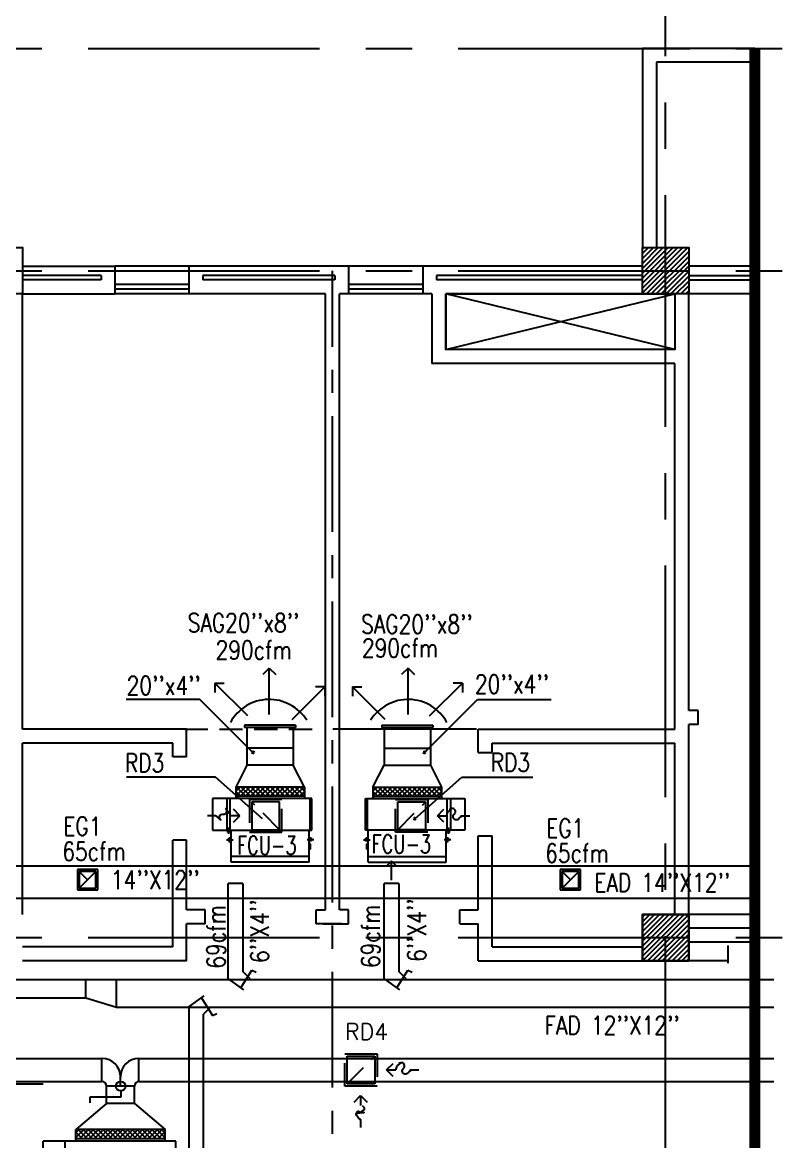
# Model space of a CAD drawing. Extents: x 417866200 to 417866302, y 43498034 to 43498122.
# Drawn here: x 417866259.87 to 417866268.02, y 43498089.85 to 43498101.94 of the extents above; entities that cross this region are included whole.
import ezdxf

# ---------------------------------------------------------------- set-up
doc = ezdxf.new("R2010")
doc.units = 0
doc.header["$MEASUREMENT"] = 0
for name, pattern in [('CENTER', [2, 1.25, -0.25, 0.25, -0.25]), ('CENTER2', [1.125, 0.75, -0.125, 0.125, -0.125]), ('CENTERX2', [4, 2.5, -0.5, 0.5, -0.5]), ('HIDDEN', [0.375, 0.25, -0.125])]:
    doc.linetypes.add(name, pattern=pattern)
doc.layers.get('0').update_dxf_attribs({"linetype": 'CONTINUOUS'})
for name, color, linetype in [('AXES', 11, 'CENTERX2'), ('AXES1', 11, 'CENTER'), ('COL', 7, 'CONTINUOUS'), ('DUCT', 6, 'CONTINUOUS'), ('ELEV', 2, 'CONTINUOUS'), ('EXDUCT', 10, 'CONTINUOUS'), ('FCU', 6, 'CONTINUOUS'), ('FHC', 9, 'CONTINUOUS'), ('HAT', 11, 'CONTINUOUS'), ('INSUL', 9, 'CONTINUOUS'), ('M-EGU.', 2, 'CONTINUOUS'), ('M-TEXT', 2, 'CONTINUOUS'), ('PROJ-L', 9, 'CONTINUOUS'), ('PSUPPLY', 3, 'HIDDEN'), ('SCD', 2, 'CONTINUOUS'), ('SHAFT', 9, 'CONTINUOUS'), ('WALL', 9, 'CONTINUOUS'), ('WIN', 9, 'CONTINUOUS')]:
    doc.layers.add(name, color=color, linetype=linetype)
doc.styles.add('ROMANS', font='ROMANS.shx', dxfattribs={"width": 0.6})
pattern_1 = [(45, (0, 0), (-26.51650429449553, 26.51650429449553), [])]

# ---------------------------------------------------------------- blocks, each defined once
blk = doc.blocks.new('COL50')
at = {"layer": 'COL'}
blk.add_lwpolyline([(-249.9999999999709, 250), (-249.9999999999418, -250), (250, -250), (249.9999999999709, 250)], close=True, dxfattribs=at)
blk = doc.blocks.new('*X29')
at = {"color": 0}
for p, q in [((80579.22208648533, 169939.8415589353), (81029.11450136175, 170389.7339738117)), ((80579.22208648533, 169992.8745675243), (80976.08149277275, 170389.7339738117)), ((80579.22208648533, 170045.9075761132), (80923.04848418376, 170389.7339738117)), ((80579.22208648533, 170098.9405847022), (80870.01547559477, 170389.7339738117)), ((80579.22208648532, 170151.9735932912), (80816.98246700579, 170389.7339738117)), ((80579.22208648532, 170205.0066018802), (80763.94945841678, 170389.7339738117)), ((80579.22208648532, 170258.0396104692), (80710.9164498278, 170389.7339738117)), ((80579.22208648532, 170311.0726190582), (80657.88344123881, 170389.7339738117)), ((80579.2220864853, 170364.1056276472), (80604.85043264982, 170389.7339738117)), ((80582.14750995074, 169889.7339738117), (81079.22208648524, 170386.8085503462)), ((80635.18051853972, 169889.7339738117), (81079.22208648524, 170333.7755417572)), ((80688.21352712873, 169889.7339738117), (81079.22208648526, 170280.7425331682)), ((80741.24653571771, 169889.7339738117), (81079.22208648526, 170227.7095245792)), ((80794.2795443067, 169889.7339738117), (81079.22208648526, 170174.6765159902)), ((80847.31255289569, 169889.7339738117), (81079.22208648526, 170121.6435074013)), ((80900.34556148469, 169889.7339738117), (81079.22208648527, 170068.6104988123)), ((80953.37857007368, 169889.7339738117), (81079.22208648527, 170015.5774902233)), ((81006.41157866266, 169889.7339738117), (81079.22208648527, 169962.5444816343)), ((81059.44458725165, 169889.7339738117), (81079.22208648527, 169909.5114730453))]:
    blk.add_line(p, q, dxfattribs=at)
blk = doc.blocks.new('*X28')
at = {"color": 0}
for p, q in [((80579.22208648533, 177099.2977184491), (81069.65834184796, 177589.7339738117)), ((80579.22208648533, 177152.3307270381), (81016.62533325897, 177589.7339738117)), ((80579.22208648533, 177205.363735627), (80963.59232466998, 177589.7339738117)), ((80579.22208648533, 177258.396744216), (80910.559316081, 177589.7339738117)), ((80579.22208648533, 177311.429752805), (80857.526307492, 177589.7339738117)), ((80579.22208648533, 177364.462761394), (80804.493298903, 177589.7339738117)), ((80579.22208648533, 177417.495769983), (80751.46029031402, 177589.7339738117)), ((80579.22208648533, 177470.528778572), (80698.42728172503, 177589.7339738117)), ((80579.22208648533, 177523.561787161), (80645.39427313603, 177589.7339738117)), ((80579.22208648533, 177576.59479575), (80592.36126454704, 177589.7339738117)), ((80622.69135043694, 177089.7339738117), (81079.22208648533, 177546.2647098601)), ((80675.72435902593, 177089.7339738117), (81079.22208648533, 177493.2317012711)), ((80728.75736761493, 177089.7339738117), (81079.22208648532, 177440.1986926821)), ((80781.79037620392, 177089.7339738117), (81079.22208648532, 177387.1656840931)), ((80834.82338479291, 177089.7339738117), (81079.2220864853, 177334.1326755041)), ((80887.8563933819, 177089.7339738117), (81079.2220864853, 177281.0996669151)), ((80940.8894019709, 177089.7339738117), (81079.22208648529, 177228.0666583261)), ((80993.92241055988, 177089.7339738117), (81079.22208648529, 177175.0336497371)), ((81046.95541914887, 177089.7339738117), (81079.22208648529, 177122.0006411481))]:
    blk.add_line(p, q, dxfattribs=at)
blk = doc.blocks.new('*X25')
at = {"color": 0}
for p, q in [((-750.2433014437457, 2537.8032310737), (-672.2561432365363, 2615.790389280909)), ((-750.243301443746, 2590.836239662691), (-725.2891518255274, 2615.790389280909)), ((-659.6350886662223, 2515.790389280909), (-750.2433014437461, 2606.398602058433)), ((-712.6680972552134, 2515.790389280909), (-750.2433014437458, 2553.365593469442)), ((-719.2231346475452, 2515.790389280909), (-619.2231346475452, 2615.790389280909)), ((-606.6020800772312, 2515.790389280909), (-706.6020800772312, 2615.790389280909)), ((-666.190126058554, 2515.790389280909), (-566.1901260585541, 2615.790389280909)), ((-553.5690714882402, 2515.790389280909), (-653.5690714882402, 2615.790389280909)), ((-613.157117469563, 2515.790389280909), (-513.1571174695631, 2615.790389280909)), ((-500.5360628992491, 2515.790389280909), (-600.5360628992491, 2615.790389280909)), ((-560.124108880572, 2515.790389280909), (-460.124108880572, 2615.790389280909)), ((-447.5030543102581, 2515.790389280909), (-547.503054310258, 2615.790389280909)), ((-507.0911002915809, 2515.790389280909), (-407.0911002915809, 2615.790389280909)), ((-394.470045721267, 2515.790389280909), (-494.470045721267, 2615.790389280909)), ((-454.0580917025898, 2515.790389280909), (-354.0580917025898, 2615.790389280909)), ((-341.4370371322759, 2515.790389280909), (-441.4370371322759, 2615.790389280909)), ((-401.0250831135987, 2515.790389280909), (-301.0250831135988, 2615.790389280909)), ((-288.4040285432848, 2515.790389280909), (-388.4040285432848, 2615.790389280909)), ((-347.9920745246076, 2515.790389280909), (-247.9920745246077, 2615.790389280909)), ((-235.3710199542938, 2515.790389280909), (-335.3710199542938, 2615.790389280909)), ((-294.9590659356166, 2515.790389280909), (-194.9590659356166, 2615.790389280909)), ((-182.3380113653027, 2515.790389280909), (-282.3380113653027, 2615.790389280909)), ((-241.9260573466255, 2515.790389280909), (-141.9260573466256, 2615.790389280909)), ((-129.3050027763116, 2515.790389280909), (-229.3050027763116, 2615.790389280909)), ((-188.8930487576345, 2515.790389280909), (-88.89304875763449, 2615.790389280909)), ((-76.27199418732056, 2515.790389280909), (-176.2719941873206, 2615.790389280909)), ((-135.8600401686434, 2515.790389280909), (-35.86004016864342, 2615.790389280909)), ((-23.23898559832949, 2515.790389280909), (-123.2389855983295, 2615.790389280909)), ((-82.82703157965233, 2515.790389280909), (17.17296842034765, 2615.790389280909)), ((29.79402299066158, 2515.790389280909), (-70.2059770093384, 2615.790389280909)), ((-29.79402299066158, 2515.790389280909), (70.2059770093384, 2615.790389280909)), ((82.82703157965233, 2515.790389280909), (-17.17296842034765, 2615.790389280909)), ((23.23898559832949, 2515.790389280909), (123.2389855983295, 2615.790389280909)), ((135.8600401686434, 2515.790389280909), (35.86004016864342, 2615.790389280909)), ((76.27199418732056, 2515.790389280909), (176.2719941873206, 2615.790389280909)), ((188.8930487576345, 2515.790389280909), (88.89304875763449, 2615.790389280909)), ((129.3050027763116, 2515.790389280909), (214.7566985562537, 2601.242085060851)), ((214.7566985562536, 2542.959748071281), (141.9260573466256, 2615.790389280909)), ((182.3380113653027, 2515.790389280909), (214.7566985562536, 2548.20907647186)), ((214.7566985562537, 2595.992756660272), (194.9590659356166, 2615.790389280909))]:
    blk.add_line(p, q, dxfattribs=at)
blk = doc.blocks.new('WAP16')
at = {"color": 6}
for p, q in [((-597, 0), (-597, -737)), ((-597, 0), (597, 0)), ((597, 0), (597, -737)), ((-597, -437), (597, -437)), ((-597, -737), (597, -737))]:
    blk.add_line(p, q, dxfattribs=at)
at = {"color": 3}
for p, q in [((-597, -32), (597, -32)), ((597, -437), (835, -437)), ((835, -437), (835, -737)), ((597, -562.0173622146249), (670.3489288687706, -562.0173622146249)), ((-482.5, -737), (-482.5, -862)), ((-482.5, -762), (482.5, -762)), ((482.5, -737), (482.5, -862)), ((597, -737), (835, -737)), ((-482.5, -862), (482.5, -862))]:
    blk.add_line(p, q, dxfattribs=at)
at = {"color": 11}
blk.add_blockref('*X25', (267.7433014512062, -3377.790389284492), dxfattribs=at)
blk = doc.blocks.new('*X58')
at = {"color": 0}
for p, q in [((16890.47746209932, -2466.570672882412), (16943.4517006644, -2413.596434317336)), ((16990.47746209933, -2512.466117304769), (16891.6077791119, -2413.596434317336)), ((16990.47746209933, -2459.433108715778), (16944.64078770089, -2413.596434317336)), ((16890.47746209932, -2519.603681471403), (16990.47746209933, -2419.603681471401)), ((16990.47746209933, -2565.49912589376), (16890.47746209932, -2465.499125893757)), ((16890.47746209932, -2572.636690060394), (16990.47746209933, -2472.636690060392)), ((16990.47746209933, -2618.532134482751), (16890.47746209932, -2518.532134482748)), ((16890.47746209932, -2625.669698649385), (16990.47746209933, -2525.669698649383)), ((16990.47746209933, -2671.565143071742), (16890.47746209932, -2571.565143071739)), ((16890.47746209932, -2678.702707238376), (16990.47746209933, -2578.702707238374)), ((16990.47746209933, -2724.598151660733), (16890.47746209932, -2624.59815166073)), ((16890.47746209932, -2731.735715827367), (16990.47746209933, -2631.735715827365)), ((16990.47746209933, -2777.631160249724), (16890.47746209932, -2677.631160249721)), ((16890.47746209932, -2784.768724416358), (16990.47746209933, -2684.768724416357)), ((16990.47746209933, -2830.664168838715), (16890.47746209932, -2730.664168838713)), ((16890.47746209932, -2837.801733005349), (16990.47746209933, -2737.801733005348)), ((16990.47746209933, -2883.697177427706), (16890.47746209932, -2783.697177427704)), ((16890.47746209932, -2890.83474159434), (16990.47746209933, -2790.834741594339)), ((16990.47746209933, -2936.730186016697), (16890.47746209932, -2836.730186016694)), ((16890.47746209932, -2943.867750183331), (16990.47746209933, -2843.86775018333)), ((16990.47746209933, -2989.763194605689), (16890.47746209932, -2889.763194605686)), ((16890.47746209932, -2996.900758772323), (16990.47746209933, -2896.900758772321)), ((16990.47746209933, -3042.796203194679), (16890.47746209932, -2942.796203194677)), ((16890.47746209932, -3049.933767361314), (16990.47746209933, -2949.933767361312)), ((16990.47746209933, -3095.82921178367), (16890.47746209932, -2995.829211783668)), ((16890.47746209932, -3102.966775950305), (16990.47746209933, -3002.966775950303)), ((16990.47746209933, -3148.862220372662), (16890.47746209932, -3048.862220372659)), ((16943.52866745501, -3154.946434317336), (16890.47746209932, -3101.89522896165)), ((16891.53081232129, -3154.946434317336), (16990.47746209933, -3055.999784539294)), ((16944.56382091028, -3154.946434317336), (16990.47746209933, -3109.032793128285))]:
    blk.add_line(p, q, dxfattribs=at)
blk = doc.blocks.new('*X59')
at = {"color": 0}
for p, q in [((16890.47746209932, -2466.570672882412), (16943.4517006644, -2413.596434317336)), ((16990.47746209933, -2512.466117304769), (16891.6077791119, -2413.596434317336)), ((16990.47746209933, -2459.433108715778), (16944.64078770089, -2413.596434317336)), ((16890.47746209932, -2519.603681471403), (16990.47746209933, -2419.603681471401)), ((16990.47746209933, -2565.49912589376), (16890.47746209932, -2465.499125893757)), ((16890.47746209932, -2572.636690060394), (16990.47746209933, -2472.636690060392)), ((16990.47746209933, -2618.532134482751), (16890.47746209932, -2518.532134482748)), ((16890.47746209932, -2625.669698649385), (16990.47746209933, -2525.669698649383)), ((16990.47746209933, -2671.565143071742), (16890.47746209932, -2571.565143071739)), ((16890.47746209932, -2678.702707238376), (16990.47746209933, -2578.702707238374)), ((16990.47746209933, -2724.598151660733), (16890.47746209932, -2624.59815166073)), ((16890.47746209932, -2731.735715827367), (16990.47746209933, -2631.735715827365)), ((16990.47746209933, -2777.631160249724), (16890.47746209932, -2677.631160249721)), ((16890.47746209932, -2784.768724416358), (16990.47746209933, -2684.768724416357)), ((16990.47746209933, -2830.664168838715), (16890.47746209932, -2730.664168838713)), ((16890.47746209932, -2837.801733005349), (16990.47746209933, -2737.801733005348)), ((16990.47746209933, -2883.697177427706), (16890.47746209932, -2783.697177427704)), ((16890.47746209932, -2890.83474159434), (16990.47746209933, -2790.834741594339)), ((16990.47746209933, -2936.730186016697), (16890.47746209932, -2836.730186016694)), ((16890.47746209932, -2943.867750183331), (16990.47746209933, -2843.86775018333)), ((16990.47746209933, -2989.763194605689), (16890.47746209932, -2889.763194605686)), ((16890.47746209932, -2996.900758772323), (16990.47746209933, -2896.900758772321)), ((16990.47746209933, -3042.796203194679), (16890.47746209932, -2942.796203194677)), ((16890.47746209932, -3049.933767361314), (16990.47746209933, -2949.933767361312)), ((16990.47746209933, -3095.82921178367), (16890.47746209932, -2995.829211783668)), ((16890.47746209932, -3102.966775950305), (16990.47746209933, -3002.966775950303)), ((16990.47746209933, -3148.862220372662), (16890.47746209932, -3048.862220372659)), ((16943.52866745501, -3154.946434317336), (16890.47746209932, -3101.89522896165)), ((16891.53081232129, -3154.946434317336), (16990.47746209933, -3055.999784539294)), ((16944.56382091028, -3154.946434317336), (16990.47746209933, -3109.032793128285))]:
    blk.add_line(p, q, dxfattribs=at)

msp = doc.modelspace()

# ---------------------------------------------------------------- hatches: boundary and pattern name
at = {"layer": 'HAT'}
h = msp.add_hatch(dxfattribs=at)
h.set_pattern_fill('ANSI31', color=256, scale=300, style=0)
h.set_pattern_definition(pattern_1)
h.paths.add_polyline_path([(417866259.7968633, 43498090.72208099), (417866259.7968633, 43498091.02208099), (417866259.4968632, 43498091.02208099), (417866259.4968632, 43498090.72208099)])
h.paths.add_polyline_path([(417866260.0968633, 43498090.72208099), (417866260.0968633, 43498091.02208099), (417866259.7968633, 43498091.02208099), (417866259.7968633, 43498090.72208099)])
h = msp.add_hatch(dxfattribs=at)
h.set_pattern_fill('ANSI31', color=256, scale=300, style=0)
h.set_pattern_definition(pattern_1)
h.paths.add_polyline_path([(417866259.7968633, 43498090.40208099), (417866259.7968633, 43498090.70208099), (417866259.4968632, 43498090.70208099), (417866259.4968632, 43498090.40208099)])
h.paths.add_polyline_path([(417866260.0968633, 43498090.40208099), (417866260.0968633, 43498090.70208099), (417866259.7968633, 43498090.70208099), (417866259.7968633, 43498090.40208099)])

# ---------------------------------------------------------------- linework, layer by layer
at = {"layer": 'AXES'}
for p, q in [((417866266.8239568, 43498033.57267877), (417866266.8239568, 43498111.28535389)), ((417866200.5839568, 43498101.65697242), (417866268.6239568, 43498101.65697242)), ((417866200.5839568, 43498099.25697241), (417866268.6239568, 43498099.25697241)), ((417866200.5839568, 43498092.05697241), (417866268.6239568, 43498092.05697241))]:
    msp.add_line(p, q, dxfattribs=at)
at = {"layer": 'AXES1'}
msp.add_line((417866263.2239568, 43498040.43697241), (417866263.2239568, 43498099.25697241), dxfattribs=at)
at = {"layer": 'COL'}
for points in [[(417866259.3739568, 43498099.00697241), (417866259.3739568, 43498099.50697241), (417866259.8739568, 43498099.50697241), (417866259.8739568, 43498099.00697241)], [(417866266.5739568, 43498099.00697241), (417866266.5739568, 43498099.50697241), (417866267.0739568, 43498099.50697241), (417866267.0739568, 43498099.00697241)]]:
    msp.add_lwpolyline(points, close=True, dxfattribs=at)
at = {"layer": 'DUCT', "linetype": 'Continuous'}
for p, q in [((417866262.299249, 43498094.10073529), (417866262.299249, 43498093.91821027)), ((417866262.799249, 43498094.10073529), (417866262.799249, 43498093.91821027)), ((417866263.7836646, 43498094.10073529), (417866263.7836646, 43498093.91821027)), ((417866264.2836646, 43498094.10073529), (417866264.2836646, 43498093.91821027)), ((417866262.299249, 43498093.91821027), (417866262.1805713, 43498093.68252289)), ((417866262.799249, 43498093.91821027), (417866262.299249, 43498093.91821027)), ((417866262.9219213, 43498093.68252289), (417866262.799249, 43498093.91821027)), ((417866263.6609923, 43498093.68252289), (417866263.7836646, 43498093.91821027)), ((417866263.7836646, 43498093.91821027), (417866264.2836646, 43498093.91821027)), ((417866264.2836646, 43498093.91821027), (417866264.4023423, 43498093.68252289))]:
    msp.add_line(p, q, dxfattribs=at)
at = {"layer": 'DUCT'}
for p, q in [((417866262.2559966, 43498092.64088923), (417866262.0959966, 43498092.64088923)), ((417866262.0959966, 43498091.61060161), (417866262.0959966, 43498092.64088923)), ((417866262.2559966, 43498092.64088923), (417866262.2559966, 43498091.69060161)), ((417866263.9412882, 43498092.64088923), (417866263.7812882, 43498092.64088923)), ((417866263.7812882, 43498091.61060161), (417866263.7812882, 43498092.64088923)), ((417866263.9412882, 43498092.64088923), (417866263.9412882, 43498091.69060161)), ((417866262.2345016, 43498091.51361936), (417866262.3546475, 43498091.70508783)), ((417866262.3546475, 43498091.70508783), (417866262.399801, 43498091.68206944)), ((417866262.3546475, 43498091.70508783), (417866262.3546475, 43498091.70508783)), ((417866263.9197932, 43498091.51361936), (417866264.039939, 43498091.70508783)), ((417866264.039939, 43498091.70508783), (417866264.0850925, 43498091.68206944)), ((417866264.039939, 43498091.70508783), (417866264.039939, 43498091.70508783)), ((417866260.5585771, 43498091.40115308), (417866260.5585771, 43498091.60115308)), ((417866260.8920021, 43498091.30115309), (417866260.8920021, 43498091.60115308)), ((417866262.0959966, 43498091.61060161), (417866262.2639341, 43498091.49301052)), ((417866262.3359966, 43498091.61060161), (417866262.2559966, 43498091.69060161)), ((417866263.7812882, 43498091.61060161), (417866263.9492257, 43498091.49301052)), ((417866264.0212882, 43498091.61060161), (417866263.9412882, 43498091.69060161)), ((417866260.8920021, 43498091.30115309), (417866260.5585771, 43498091.40115308)), ((417866261.6707752, 43498091.31000562), (417866261.8387127, 43498091.42759671)), ((417866261.8092802, 43498091.40698787), (417866261.9294261, 43498091.2155194)), ((417866261.6707752, 43498091.31000562), (417866261.6707752, 43498089.42801388)), ((417866261.9107752, 43498091.31000562), (417866261.8307752, 43498091.23000561)), ((417866261.8307752, 43498089.42801388), (417866261.8307752, 43498091.23000561)), ((417866261.9294261, 43498091.2155194), (417866261.9745796, 43498091.2385378)), ((417866261.9294261, 43498091.2155194), (417866261.9294261, 43498091.2155194))]:
    msp.add_line(p, q, dxfattribs=at)
at = {"layer": 'DUCT', "linetype": 'ByBlock'}
for p, q in [((417866267.9940493, 43498091.60115308), (417866254.6610509, 43498091.60115308)), ((417866260.5585771, 43498091.40115308), (417866253.8658846, 43498091.40115308)), ((417866267.9940493, 43498091.30115309), (417866260.8920021, 43498091.30115309)), ((417866256.7550011, 43498090.75197241), (417866260.7338503, 43498090.75197241)), ((417866260.7338503, 43498090.50197241), (417866260.7338503, 43498090.75197241)), ((417866261.1338503, 43498090.50197241), (417866261.1338503, 43498090.75197241)), ((417866261.1338503, 43498090.75197241), (417866267.9940493, 43498090.75197241)), ((417866256.7550011, 43498090.50197241), (417866260.7338503, 43498090.50197241)), ((417866260.9338503, 43498090.45197241), (417866260.9338503, 43498090.55197241)), ((417866261.1338503, 43498090.50197241), (417866267.9940493, 43498090.50197241)), ((417866261.0838503, 43498090.45197241), (417866260.7838503, 43498090.45197241)), ((417866260.7838503, 43498090.26445547), (417866260.7838503, 43498090.45197241)), ((417866260.9361954, 43498090.40079081), (417866260.9361954, 43498090.33248695)), ((417866261.0838503, 43498090.26445547), (417866261.0838503, 43498090.45197241)), ((417866260.7838503, 43498090.26445547), (417866260.4513503, 43498089.98415635)), ((417866260.6011562, 43498090.33248695), (417866260.6011562, 43498090.27442841)), ((417866260.9361954, 43498090.33248695), (417866260.6011562, 43498090.33248695)), ((417866261.0838503, 43498090.26445547), (417866260.7838503, 43498090.26445547)), ((417866261.0838503, 43498090.26445547), (417866261.4163503, 43498089.98415635))]:
    msp.add_line(p, q, dxfattribs=at)
msp.add_circle((417866260.9361954, 43498090.45201914), 0.05122832623892464, dxfattribs=at)
for centre, radius, start, end in [((417866260.7338503, 43498090.55197241), 0.2, 0, 90), ((417866261.1338503, 43498090.55197241), 0.2, 90, 180), ((417866260.7338503, 43498090.45197241), 0.05, 0, 90), ((417866261.1338503, 43498090.45197241), 0.05, 90, 180)]:
    msp.add_arc(centre, radius, start, end, dxfattribs=at)
at = {"layer": 'ELEV', "linetype": 'CENTER2', "const_width": 0.12}
msp.add_lwpolyline([(417866267.7882101, 43498038.03697241), (417866267.7882101, 43498101.65697241)], dxfattribs=at)
at = {"layer": 'EXDUCT', "linetype": 'ByBlock'}
for p, q in [((417866259.2695622, 43498092.83183587), (417866267.784695, 43498092.83183587)), ((417866259.2695622, 43498092.48183586), (417866267.784695, 43498092.48183586))]:
    msp.add_line(p, q, dxfattribs=at)
at = {"layer": 'FCU', "color": 3}
for p, q in [((417866262.9219213, 43498093.68252289), (417866262.1805713, 43498093.68252289)), ((417866262.1805713, 43498093.68252289), (417866262.1805713, 43498093.56029789)), ((417866262.9219213, 43498093.68252289), (417866262.9219213, 43498093.56029789)), ((417866263.6609923, 43498093.68252289), (417866264.4023423, 43498093.68252289)), ((417866263.6609923, 43498093.68252289), (417866263.6609923, 43498093.56029789)), ((417866264.4023423, 43498093.68252289), (417866264.4023423, 43498093.56029789)), ((417866262.0821463, 43498093.56029789), (417866261.9297463, 43498093.56029789)), ((417866261.9297463, 43498093.56029789), (417866261.9297463, 43498093.21739789)), ((417866262.1208284, 43498093.21739789), (417866262.1208284, 43498093.56029789)), ((417866262.9219213, 43498093.58252289), (417866262.1805713, 43498093.58252289)), ((417866262.9816641, 43498093.21739789), (417866262.9816641, 43498093.56029789)), ((417866263.6012495, 43498093.21739789), (417866263.6012495, 43498093.56029789)), ((417866263.6609923, 43498093.58252289), (417866264.4023423, 43498093.58252289)), ((417866264.4620851, 43498093.21739789), (417866264.4620851, 43498093.56029789)), ((417866264.5007673, 43498093.56029789), (417866264.6531672, 43498093.56029789)), ((417866264.6531672, 43498093.56029789), (417866264.6531672, 43498093.21739789)), ((417866261.9297463, 43498093.21739789), (417866262.0821463, 43498093.21739789)), ((417866262.0935963, 43498093.19239789), (417866262.0935963, 43498093.21739789)), ((417866262.0935963, 43498093.19239789), (417866262.1135963, 43498093.19239789)), ((417866262.1035963, 43498093.17631689), (417866262.1035963, 43498093.24460561)), ((417866262.1135963, 43498093.19239789), (417866262.1135963, 43498093.21739789)), ((417866264.4693173, 43498093.19239789), (417866264.4693173, 43498093.21739789)), ((417866264.4893172, 43498093.19239789), (417866264.4693173, 43498093.19239789)), ((417866264.4793172, 43498093.17631689), (417866264.4793172, 43498093.24460561)), ((417866264.4893172, 43498093.19239789), (417866264.4893172, 43498093.21739789)), ((417866264.6531672, 43498093.21739789), (417866264.5007673, 43498093.21739789)), ((417866262.079062, 43498093.11342289), (417866262.1517661, 43498093.11342289)), ((417866262.0989963, 43498093.12342289), (417866262.1289963, 43498093.12342289)), ((417866262.0989963, 43498093.1034229), (417866262.0989963, 43498093.12342289)), ((417866262.0989963, 43498093.1034229), (417866262.1289963, 43498093.1034229)), ((417866262.1139963, 43498093.08362006), (417866262.1139963, 43498093.1403818)), ((417866263.0234305, 43498093.11342289), (417866262.9507264, 43498093.11342289)), ((417866263.0034963, 43498093.12342289), (417866262.9734963, 43498093.12342289)), ((417866263.0034963, 43498093.1034229), (417866262.9734963, 43498093.1034229)), ((417866262.9884963, 43498093.06789289), (417866262.9734963, 43498093.06789289)), ((417866262.9884963, 43498093.09270193), (417866262.9884963, 43498093.1403818)), ((417866262.9884963, 43498093.0129586), (417866262.9884963, 43498093.06789289)), ((417866263.0034963, 43498093.1034229), (417866263.0034963, 43498093.12342289)), ((417866263.559483, 43498093.11342289), (417866263.6321871, 43498093.11342289)), ((417866263.5794173, 43498093.1034229), (417866263.5794173, 43498093.12342289)), ((417866263.5794173, 43498093.12342289), (417866263.6094173, 43498093.12342289)), ((417866263.5794173, 43498093.1034229), (417866263.6094173, 43498093.1034229)), ((417866263.5944173, 43498093.09270193), (417866263.5944173, 43498093.1403818)), ((417866263.5944173, 43498093.06789289), (417866263.6094173, 43498093.06789289)), ((417866263.5944173, 43498093.0129586), (417866263.5944173, 43498093.06789289)), ((417866264.5038515, 43498093.11342289), (417866264.4311475, 43498093.11342289)), ((417866264.4839173, 43498093.12342289), (417866264.4539173, 43498093.12342289)), ((417866264.4839173, 43498093.1034229), (417866264.4539173, 43498093.1034229)), ((417866264.4689173, 43498093.08362006), (417866264.4689173, 43498093.1403818)), ((417866264.4839173, 43498093.1034229), (417866264.4839173, 43498093.12342289)), ((417866262.9734963, 43498092.93164789), (417866262.1289963, 43498092.93164789)), ((417866262.9884963, 43498093.0129586), (417866262.9734963, 43498093.0129586)), ((417866263.5944173, 43498093.0129586), (417866263.6094173, 43498093.0129586)), ((417866263.6094173, 43498092.93164789), (417866264.4539173, 43498092.93164789))]:
    msp.add_line(p, q, dxfattribs=at)
at = {"layer": 'FCU', "color": 6}
for p, q in [((417866262.0821463, 43498093.56029789), (417866262.0821463, 43498093.21739789)), ((417866263.0020713, 43498093.56029789), (417866262.0821463, 43498093.56029789)), ((417866263.0020713, 43498093.21739789), (417866263.0020713, 43498093.56029789)), ((417866263.5808423, 43498093.21739789), (417866263.5808423, 43498093.56029789)), ((417866263.5808423, 43498093.56029789), (417866264.5007673, 43498093.56029789)), ((417866264.5007673, 43498093.56029789), (417866264.5007673, 43498093.21739789)), ((417866262.0821463, 43498093.21739789), (417866263.0020713, 43498093.21739789)), ((417866262.1289963, 43498092.87132289), (417866262.1289963, 43498093.21739789)), ((417866262.9734963, 43498092.87132289), (417866262.9734963, 43498093.21739789)), ((417866264.5007673, 43498093.21739789), (417866263.5808423, 43498093.21739789)), ((417866263.6094173, 43498092.87132289), (417866263.6094173, 43498093.21739789)), ((417866264.4539173, 43498092.87132289), (417866264.4539173, 43498093.21739789)), ((417866262.9734963, 43498092.87132289), (417866262.1289963, 43498092.87132289)), ((417866263.6094173, 43498092.87132289), (417866264.4539173, 43498092.87132289))]:
    msp.add_line(p, q, dxfattribs=at)
at = {"layer": 'FHC', "linetype": 'ByBlock', "ltscale": 0.3}
msp.add_lwpolyline([(417866267.5014568, 43498091.78197241), (417866267.5014568, 43498091.97197241)], dxfattribs=at)
at = {"layer": 'INSUL'}
for p, q in [((417866260.7239568, 43498099.20697241), (417866259.8739568, 43498099.20697241)), ((417866260.7239568, 43498099.20697241), (417866260.7239568, 43498099.15697242)), ((417866261.8239568, 43498099.20697241), (417866261.8239568, 43498099.15697242)), ((417866263.2489568, 43498099.20697241), (417866261.8239568, 43498099.20697241)), ((417866263.2489568, 43498099.20697241), (417866263.2489568, 43498099.15697242)), ((417866264.3489568, 43498099.20697241), (417866264.3489568, 43498099.15697242)), ((417866264.3489568, 43498099.20697241), (417866264.3489568, 43498099.15697242)), ((417866266.5739568, 43498099.20697241), (417866264.3489568, 43498099.20697241)), ((417866267.0739568, 43498099.20697241), (417866267.7882101, 43498099.20697241)), ((417866260.7239568, 43498099.15697242), (417866259.8739568, 43498099.15697242)), ((417866263.2489568, 43498099.15697242), (417866261.8239568, 43498099.15697242)), ((417866266.5739568, 43498099.15697242), (417866264.3489568, 43498099.15697242)), ((417866267.0739568, 43498099.15697242), (417866267.7882101, 43498099.15697242))]:
    msp.add_line(p, q, dxfattribs=at)
at = {"layer": 'M-EGU.'}
for p, q in [((417866262.5417531, 43498094.96678245), (417866262.4710423, 43498094.89607178)), ((417866262.5417531, 43498094.96678245), (417866262.6124637, 43498094.89607178)), ((417866262.5417531, 43498094.46678245), (417866262.5417531, 43498094.96678245)), ((417866264.0411605, 43498094.96678245), (417866263.9704499, 43498094.89607178)), ((417866264.0411605, 43498094.96678245), (417866264.1118712, 43498094.89607178)), ((417866264.0411605, 43498094.46678245), (417866264.0411605, 43498094.96678245)), ((417866261.9548027, 43498094.80305775), (417866261.9548027, 43498094.70305774)), ((417866261.9548027, 43498094.80305775), (417866262.0548027, 43498094.80305775)), ((417866262.3083561, 43498094.44950435), (417866261.9548027, 43498094.80305775)), ((417866262.7886925, 43498094.40983651), (417866263.1422458, 43498094.7633899)), ((417866263.1422458, 43498094.7633899), (417866263.0422459, 43498094.7633899)), ((417866263.1422458, 43498094.7633899), (417866263.1422458, 43498094.6633899)), ((417866263.4406677, 43498094.7633899), (417866263.4406677, 43498094.6633899)), ((417866263.4406677, 43498094.7633899), (417866263.5406677, 43498094.7633899)), ((417866263.7942211, 43498094.40983651), (417866263.4406677, 43498094.7633899)), ((417866264.2745575, 43498094.44950435), (417866264.6281108, 43498094.80305775)), ((417866264.6281108, 43498094.80305775), (417866264.5281109, 43498094.80305775)), ((417866264.6281108, 43498094.80305775), (417866264.6281108, 43498094.70305774)), ((417866262.274249, 43498094.35073529), (417866262.274249, 43498094.32573529)), ((417866262.824249, 43498094.35073529), (417866262.274249, 43498094.35073529)), ((417866262.824249, 43498094.32573529), (417866262.274249, 43498094.32573529)), ((417866262.299249, 43498094.32573529), (417866262.299249, 43498094.10073529)), ((417866262.799249, 43498094.32573529), (417866262.799249, 43498094.10073529)), ((417866262.824249, 43498094.35073529), (417866262.824249, 43498094.32573529)), ((417866263.7586646, 43498094.35073529), (417866263.7586646, 43498094.32573529)), ((417866263.7586646, 43498094.35073529), (417866264.3086646, 43498094.35073529)), ((417866263.7586646, 43498094.32573529), (417866264.3086646, 43498094.32573529)), ((417866263.7836646, 43498094.32573529), (417866263.7836646, 43498094.10073529)), ((417866264.2836646, 43498094.32573529), (417866264.2836646, 43498094.10073529)), ((417866264.3086646, 43498094.35073529), (417866264.3086646, 43498094.32573529)), ((417866262.799249, 43498094.10073529), (417866262.299249, 43498094.10073529)), ((417866263.7836646, 43498094.10073529), (417866264.2836646, 43498094.10073529)), ((417866262.3521645, 43498093.52166475), (417866262.3521645, 43498093.22166414)), ((417866262.6521606, 43498093.52166475), (417866262.3521645, 43498093.52166475)), ((417866262.6521606, 43498093.22166414), (417866262.6521606, 43498093.52166475)), ((417866263.930751, 43498093.22166444), (417866263.930751, 43498093.52166444)), ((417866263.930751, 43498093.52166444), (417866264.230751, 43498093.52166444)), ((417866264.230751, 43498093.52166444), (417866264.230751, 43498093.22166444)), ((417866262.2247581, 43498093.37199958), (417866262.1540483, 43498093.44271041)), ((417866261.9644611, 43498093.37199958), (417866261.8758251, 43498093.37199958)), ((417866262.2247581, 43498093.37199958), (417866262.1236969, 43498093.37199958)), ((417866262.1540483, 43498093.30128876), (417866262.2247581, 43498093.37199958)), ((417866262.3521645, 43498093.22166414), (417866262.6521606, 43498093.22166414)), ((417866264.230751, 43498093.22166444), (417866263.930751, 43498093.22166444)), ((417866263.8613434, 43498092.8830534), (417866263.8142034, 43498092.83591342)), ((417866263.8613434, 43498092.67559957), (417866263.8613434, 43498092.8830534)), ((417866263.9084834, 43498092.83591342), (417866263.8613434, 43498092.8830534)), ((417866263.3816741, 43498090.47697211), (417866263.3816741, 43498090.77697272)), ((417866263.3816741, 43498090.77697272), (417866263.6816702, 43498090.77697272)), ((417866263.6816702, 43498090.77697272), (417866263.6816702, 43498090.47697211)), ((417866263.8090766, 43498090.62730756), (417866263.8797864, 43498090.69801838)), ((417866263.8797864, 43498090.55659673), (417866263.8090766, 43498090.62730756)), ((417866263.8090766, 43498090.62730756), (417866263.9101378, 43498090.62730756)), ((417866264.0693736, 43498090.62730756), (417866264.1580096, 43498090.62730756)), ((417866263.6816702, 43498090.47697211), (417866263.3816741, 43498090.47697211)), ((417866263.4577988, 43498090.28036429), (417866263.5285086, 43498090.35107511)), ((417866263.5285086, 43498090.35107511), (417866263.5992184, 43498090.28036429)), ((417866263.5285086, 43498090.35107511), (417866263.5285086, 43498090.24421801)), ((417866263.5285086, 43498090.09392785), (417866263.5285086, 43498090.00793131))]:
    msp.add_line(p, q, dxfattribs=at)
at = {"layer": 'M-EGU.', "linetype": 'HIDDEN'}
for p, q in [((417866261.6289568, 43498094.30697241), (417866263.0414568, 43498094.30697241)), ((417866264.6039568, 43498094.30697241), (417866263.1914568, 43498094.30697241)), ((417866264.7789568, 43498094.30697241), (417866263.3664568, 43498094.30697241)), ((417866262.3271648, 43498093.5466648), (417866262.3271648, 43498093.19666409)), ((417866262.6771603, 43498093.5466648), (417866262.3271648, 43498093.5466648)), ((417866262.6521606, 43498093.22166414), (417866262.3521645, 43498093.52166475)), ((417866262.6771603, 43498093.19666409), (417866262.6771603, 43498093.5466648)), ((417866263.905751, 43498093.19666445), (417866263.905751, 43498093.54666444)), ((417866263.905751, 43498093.54666444), (417866264.255751, 43498093.54666444)), ((417866263.930751, 43498093.22166444), (417866264.230751, 43498093.52166444)), ((417866264.255751, 43498093.54666444), (417866264.255751, 43498093.19666445)), ((417866262.3271648, 43498093.19666409), (417866262.6771603, 43498093.19666409)), ((417866264.255751, 43498093.19666445), (417866263.905751, 43498093.19666445)), ((417866263.3566744, 43498090.45197206), (417866263.3566744, 43498090.80197277)), ((417866263.3566744, 43498090.80197277), (417866263.7066699, 43498090.80197277)), ((417866263.3816741, 43498090.47697211), (417866263.6816702, 43498090.77697272)), ((417866263.7066699, 43498090.80197277), (417866263.7066699, 43498090.45197206)), ((417866263.7066699, 43498090.45197206), (417866263.3566744, 43498090.45197206))]:
    msp.add_line(p, q, dxfattribs=at)
at = {"layer": 'M-EGU.', "color": 4}
for p, q in [((417866264.358159, 43498093.37199958), (417866264.4288697, 43498093.44271027)), ((417866264.4288697, 43498093.30128891), (417866264.358159, 43498093.37199958))]:
    msp.add_line(p, q, dxfattribs=at)
at = {"layer": 'M-EGU.', "color": 2}
for p, q in [((417866264.358159, 43498093.37199958), (417866264.4592215, 43498093.37199958)), ((417866264.6184594, 43498093.37199958), (417866264.7070965, 43498093.37199958))]:
    msp.add_line(p, q, dxfattribs=at)
at = {"layer": 'M-EGU.'}
for points in [[(417866261.9644611, 43498093.37199958, -0.1324001419046424), (417866261.9867446, 43498093.33982319, -0.15664048728736), (417866262.0175397, 43498093.32712631, -0.7366118572675341), (417866262.0427774, 43498093.39006817, 0.7742319307937748), (417866262.0706183, 43498093.45089468, 0.2033489946306821), (417866262.1127677, 43498093.42343907, 0.1938082075567039), (417866262.1236969, 43498093.37199958)], [(417866264.0693736, 43498090.62730756, -0.1324001419046424), (417866264.0470901, 43498090.59513116, -0.15664048728736), (417866264.016295, 43498090.58243428, -0.7366118572675341), (417866263.9910573, 43498090.64537614, 0.7742319307937748), (417866263.9632164, 43498090.70620265, 0.2033489946306821), (417866263.921067, 43498090.67874704, 0.1938082075567039), (417866263.9101378, 43498090.62730756)], [(417866263.5285086, 43498090.09392785, -0.1878616880635112), (417866263.4916348, 43498090.11665781, -0.2026446714702415), (417866263.481757, 43498090.15581204, -0.6169147816705048), (417866263.5318769, 43498090.1720063, 0.6687084752237648), (417866263.5790678, 43498090.19117443, 0.1942850651709176), (417866263.5648369, 43498090.22704982, 0.1860514396155063), (417866263.5285086, 43498090.24421801)]]:
    msp.add_lwpolyline(points, format="xyb", dxfattribs=at)
at = {"layer": 'M-EGU.', "color": 2}
msp.add_lwpolyline([(417866264.6184594, 43498093.37199958, -0.1324001419046424), (417866264.5961756, 43498093.33982325, -0.15664048728736), (417866264.5653802, 43498093.3271264, -0.7366118572675341), (417866264.5401421, 43498093.39006813, 0.7742319307937748), (417866264.5123008, 43498093.45089451, 0.2033489946306821), (417866264.4701509, 43498093.42343897, 0.1938082075567039), (417866264.4592215, 43498093.37199958)], format="xyb", dxfattribs=at)
at = {"layer": 'M-EGU.'}
for centre, start, end in [((417866262.5417531, 43498094.15117563), 31.86507539805165, 151.4702847852913), ((417866264.0411605, 43498094.15117563), 28.52971521470869, 148.1349246019483)]:
    msp.add_arc(centre, 0.4768565362902445, start, end, dxfattribs=at)
at = {"layer": 'PROJ-L', "linetype": 'Continuous'}
for p, q in [((417866266.5739568, 43498101.65697242), (417866266.5739568, 43498099.50697241)), ((417866267.7882102, 43498101.65697241), (417866266.5739568, 43498101.65697242)), ((417866267.7882102, 43498101.65697241), (417866266.5739568, 43498101.65697242)), ((417866266.5739568, 43498101.65697242), (417866266.5739568, 43498099.50697241)), ((417866266.7239568, 43498101.50697241), (417866266.7239568, 43498099.50697241)), ((417866267.7882102, 43498101.50697241), (417866266.7239568, 43498101.50697241)), ((417866267.7882102, 43498101.50697241), (417866266.7239568, 43498101.50697241)), ((417866266.7239568, 43498101.50697241), (417866266.7239568, 43498099.50697241))]:
    msp.add_line(p, q, dxfattribs=at)
at = {"layer": 'PSUPPLY', "color": 4, "linetype": 'Continuous'}
for p, q in [((417866261.7899444, 43498094.62835389), (417866260.9946917, 43498094.62835389)), ((417866262.3683099, 43498094.05058991), (417866261.7899444, 43498094.62835389)), ((417866264.2146036, 43498094.05058991), (417866264.7929692, 43498094.62835389)), ((417866264.7929692, 43498094.62835389), (417866265.5882218, 43498094.62835389)), ((417866261.9616467, 43498093.78879058), (417866260.9987679, 43498093.78879058)), ((417866262.4677165, 43498093.33741242), (417866261.9616467, 43498093.78879058)), ((417866264.1151971, 43498093.33741242), (417866264.6212669, 43498093.78879058)), ((417866264.6212669, 43498093.78879058), (417866265.3891998, 43498093.78879058))]:
    msp.add_line(p, q, dxfattribs=at)
at = {"layer": 'PSUPPLY', "linetype": 'Continuous', "const_width": 0.025}
msp.add_lwpolyline([(417866262.4801825, 43498093.34168489, 1), (417866262.4551825, 43498093.34168489, 1)], format="xyb", close=True, dxfattribs=at)
at = {"layer": 'PSUPPLY', "linetype": 'Continuous'}
for centre, start, end in [((417866262.3663213, 43498094.05580432), 0, 180), ((417866262.3663213, 43498094.05580432), 180, 0), ((417866264.2165923, 43498094.05580432), 0, 180), ((417866264.2165923, 43498094.05580432), 180, 0), ((417866264.1152311, 43498093.34168489), 0, 180), ((417866264.1152311, 43498093.34168489), 180, 0)]:
    msp.add_arc(centre, 0.0125, start, end, dxfattribs=at)
at = {"layer": 'SCD', "linetype": 'HIDDEN'}
for p, q in [((417866260.4687478, 43498092.79183587), (417866260.4687478, 43498092.57183587)), ((417866260.6887478, 43498092.79183587), (417866260.4687478, 43498092.79183587)), ((417866260.6887478, 43498092.57183587), (417866260.6887478, 43498092.79183587)), ((417866265.9055644, 43498092.79183587), (417866265.6855643, 43498092.79183587)), ((417866265.6855643, 43498092.79183587), (417866265.6855643, 43498092.57183587)), ((417866265.9055644, 43498092.57183587), (417866265.9055644, 43498092.79183587)), ((417866260.6687478, 43498092.77183586), (417866260.4887478, 43498092.59183586)), ((417866265.8855644, 43498092.77183586), (417866265.7055644, 43498092.59183586)), ((417866260.4687478, 43498092.57183587), (417866260.6887478, 43498092.57183587)), ((417866265.6855643, 43498092.57183587), (417866265.9055644, 43498092.57183587))]:
    msp.add_line(p, q, dxfattribs=at)
at = {"layer": 'SCD'}
for p, q in [((417866260.4887478, 43498092.77183586), (417866260.4887478, 43498092.59183586)), ((417866260.6687478, 43498092.77183586), (417866260.4887478, 43498092.77183586)), ((417866260.6687478, 43498092.59183586), (417866260.6687478, 43498092.77183586)), ((417866265.8855644, 43498092.77183586), (417866265.7055644, 43498092.77183586)), ((417866265.7055644, 43498092.77183586), (417866265.7055644, 43498092.59183586)), ((417866265.8855644, 43498092.59183586), (417866265.8855644, 43498092.77183586)), ((417866260.4887478, 43498092.59183586), (417866260.6687478, 43498092.59183586)), ((417866265.7055644, 43498092.59183586), (417866265.8855644, 43498092.59183586))]:
    msp.add_line(p, q, dxfattribs=at)
at = {"layer": 'SCD', "linetype": 'ByBlock'}
for p, q in [((417866260.5787478, 43498092.68183587), (417866260.4887478, 43498092.77183586)), ((417866265.7955644, 43498092.68183587), (417866265.7055644, 43498092.77183586))]:
    msp.add_line(p, q, dxfattribs=at)
at = {"layer": 'SHAFT', "linetype": 'ByBlock'}
for p, q in [((417866264.4489568, 43498098.40697242), (417866266.9239568, 43498099.00697241)), ((417866266.9239568, 43498098.40697242), (417866264.4489568, 43498099.00697241))]:
    msp.add_line(p, q, dxfattribs=at)
at = {"layer": 'WALL'}
for p, q in [((417866259.8739568, 43498099.30697241), (417866260.8739568, 43498099.30697241)), ((417866260.8739568, 43498099.30697241), (417866260.8739568, 43498099.00697241)), ((417866261.6739568, 43498099.30697241), (417866261.6739568, 43498099.00697241)), ((417866263.3989568, 43498099.30697241), (417866261.6739568, 43498099.30697241)), ((417866263.3989568, 43498099.30697241), (417866263.3989568, 43498099.00697241)), ((417866264.1989568, 43498099.30697241), (417866264.1989568, 43498099.00697241)), ((417866266.5739568, 43498099.30697241), (417866264.1989568, 43498099.30697241)), ((417866264.1989568, 43498099.30697241), (417866264.1989568, 43498099.00697241)), ((417866267.7882102, 43498099.30697241), (417866267.0772827, 43498099.30697241)), ((417866259.8739568, 43498099.00697241), (417866260.8739568, 43498099.00697241)), ((417866259.8739568, 43498094.30697241), (417866259.8739568, 43498099.00697241)), ((417866263.1489568, 43498099.00697241), (417866261.6739568, 43498099.00697241)), ((417866263.1489568, 43498092.35697241), (417866263.1489568, 43498099.00697241)), ((417866263.3989568, 43498099.00697241), (417866263.2989568, 43498099.00697241)), ((417866263.2989568, 43498092.35697241), (417866263.2989568, 43498099.00697241)), ((417866264.2989568, 43498099.00697241), (417866264.1989568, 43498099.00697241)), ((417866264.2989568, 43498099.00697241), (417866264.2989568, 43498098.25697241)), ((417866264.4489568, 43498099.00697241), (417866264.4489568, 43498098.40697242)), ((417866266.5739568, 43498099.00697241), (417866264.4489568, 43498099.00697241)), ((417866267.0739568, 43498098.25697241), (417866267.0739568, 43498099.00697241)), ((417866267.7882102, 43498099.00697241), (417866267.0772827, 43498099.00697241)), ((417866266.9239568, 43498098.40697242), (417866264.4489568, 43498098.40697242)), ((417866266.9239568, 43498098.25697241), (417866264.2989568, 43498098.25697241)), ((417866266.9239568, 43498094.30697241), (417866266.9239568, 43498098.25697241)), ((417866267.0739568, 43498094.50697241), (417866267.0739568, 43498098.25697241)), ((417866267.1739568, 43498094.35697241), (417866267.1739568, 43498094.50697241)), ((417866267.1739568, 43498094.35697241), (417866267.1739568, 43498094.50697241)), ((417866267.0739568, 43498092.30697241), (417866267.0739568, 43498094.35697241)), ((417866261.6489568, 43498094.00697241), (417866261.6489568, 43498094.30697241)), ((417866264.7989568, 43498094.05697241), (417866264.7989568, 43498094.30697241)), ((417866259.8739568, 43498092.30697241), (417866259.8739568, 43498094.15697242)), ((417866261.4989568, 43498094.00697241), (417866261.4989568, 43498094.15697242)), ((417866264.9489568, 43498094.05697241), (417866264.9489568, 43498094.15697242)), ((417866266.9239568, 43498092.30697241), (417866266.9239568, 43498094.15697242)), ((417866264.7989568, 43498092.35697241), (417866264.7989568, 43498093.15697242)), ((417866264.9489568, 43498091.95697241), (417866264.9489568, 43498093.15697242)), ((417866261.4989568, 43498091.95697241), (417866261.4989568, 43498093.10697241)), ((417866261.6489568, 43498092.35697241), (417866261.6489568, 43498093.10697241)), ((417866261.8489568, 43498092.35697241), (417866261.6489568, 43498092.35697241)), ((417866261.8489568, 43498092.20697241), (417866261.8489568, 43498092.35697241)), ((417866263.0489568, 43498092.20697241), (417866263.0489568, 43498092.35697241)), ((417866263.3989568, 43498092.20697241), (417866263.3989568, 43498092.35697241)), ((417866264.5989568, 43498092.20697241), (417866264.5989568, 43498092.35697241)), ((417866264.5989568, 43498092.35697241), (417866264.7989568, 43498092.35697241)), ((417866261.6489568, 43498091.80697241), (417866261.6489568, 43498092.20697241)), ((417866261.8489568, 43498092.20697241), (417866261.6489568, 43498092.20697241)), ((417866264.5989568, 43498092.20697241), (417866264.7989568, 43498092.20697241)), ((417866264.7989568, 43498091.80697241), (417866264.7989568, 43498092.20697241)), ((417866267.7882101, 43498092.00697241), (417866267.0739568, 43498092.00697241)), ((417866261.6489568, 43498091.80697241), (417866259.8739568, 43498091.80697241)), ((417866264.7989568, 43498091.80697241), (417866266.5739568, 43498091.80697241)), ((417866267.5014568, 43498091.80697241), (417866267.0739568, 43498091.80697241))]:
    msp.add_line(p, q, dxfattribs=at)
at = {"layer": 'WALL', "linetype": 'ByBlock'}
for p, q in [((417866267.1739568, 43498094.50697241), (417866267.0739568, 43498094.50697241)), ((417866267.1739568, 43498094.50697241), (417866267.0739568, 43498094.50697241)), ((417866267.1739568, 43498094.35697241), (417866267.0739568, 43498094.35697241)), ((417866267.1739568, 43498094.35697241), (417866267.0739568, 43498094.35697241)), ((417866267.1739568, 43498094.35697241), (417866267.0989568, 43498094.35697241)), ((417866267.1739568, 43498094.35697241), (417866267.0989568, 43498094.35697241)), ((417866261.6489568, 43498094.30697241), (417866259.8739568, 43498094.30697241)), ((417866264.7989568, 43498094.30697241), (417866266.9239568, 43498094.30697241)), ((417866265.7163625, 43498094.30697241), (417866266.9239568, 43498094.30697241)), ((417866261.4989568, 43498094.15697242), (417866259.8739568, 43498094.15697242)), ((417866264.9489568, 43498094.15697242), (417866266.9239568, 43498094.15697242)), ((417866265.7163625, 43498094.15697242), (417866266.9239568, 43498094.15697242)), ((417866261.6489568, 43498094.00697241), (417866261.4989568, 43498094.00697241)), ((417866264.7989568, 43498094.05697241), (417866264.9489568, 43498094.05697241)), ((417866264.7989568, 43498093.15697242), (417866264.9489568, 43498093.15697242)), ((417866261.6489568, 43498093.10697241), (417866261.4989568, 43498093.10697241)), ((417866263.0489568, 43498092.35697241), (417866263.1489568, 43498092.35697241)), ((417866263.3989568, 43498092.35697241), (417866263.2989568, 43498092.35697241)), ((417866267.7882101, 43498092.30697241), (417866267.0739568, 43498092.30697241)), ((417866263.3239568, 43498092.20697241), (417866263.0489568, 43498092.20697241)), ((417866263.1239568, 43498092.20697241), (417866263.3989568, 43498092.20697241)), ((417866267.7882101, 43498092.15697242), (417866267.0739568, 43498092.15697242)), ((417866261.4989568, 43498091.95697241), (417866259.8739568, 43498091.95697241)), ((417866264.9489568, 43498091.95697241), (417866266.5739568, 43498091.95697241))]:
    msp.add_line(p, q, dxfattribs=at)
at = {"layer": 'WALL'}
msp.add_lwpolyline([(417866264.4489568, 43498099.00697241), (417866266.9239568, 43498099.00697241), (417866266.9239568, 43498098.40697241), (417866264.4489568, 43498098.40697241)], close=True, dxfattribs=at)
at = {"layer": 'WIN'}
for p, q in [((417866261.6739568, 43498099.30697241), (417866260.8739568, 43498099.30697241)), ((417866264.1989568, 43498099.30697241), (417866263.3989568, 43498099.30697241)), ((417866264.1989568, 43498099.30697241), (417866263.8913626, 43498099.30697241)), ((417866261.6739568, 43498099.10697241), (417866260.8739568, 43498099.10697241)), ((417866264.1989568, 43498099.10697241), (417866263.3989568, 43498099.10697241)), ((417866264.1989568, 43498099.10697241), (417866263.8913626, 43498099.10697241)), ((417866261.6739568, 43498099.05697241), (417866260.8739568, 43498099.05697241)), ((417866261.6739568, 43498099.00697241), (417866260.8739568, 43498099.00697241)), ((417866264.1989568, 43498099.05697241), (417866263.3989568, 43498099.05697241)), ((417866264.1989568, 43498099.00697241), (417866263.3989568, 43498099.00697241)), ((417866264.1989568, 43498099.05697241), (417866263.8913626, 43498099.05697241)), ((417866264.1989568, 43498099.00697241), (417866263.8913626, 43498099.00697241))]:
    msp.add_line(p, q, dxfattribs=at)

# ---------------------------------------------------------------- block references
at = {"layer": 'COL', "xscale": -0.0009999871253967285, "yscale": 0.001000002026557922, "zscale": 0.001, "rotation": 180}
msp.add_blockref('COL50', (417866266.8239568, 43498092.05697241), dxfattribs=at)
at = {"layer": 'COL', "xscale": 0.0009999871253967285, "yscale": 0.001000002026557922, "zscale": 0.001}
msp.add_blockref('COL50', (417866266.8239568, 43498092.05697241), dxfattribs=at)
msp.add_blockref('COL50', (417866266.8239568, 43498092.05697241), dxfattribs=at)
at = {"layer": 'FCU', "color": 11, "xscale": 0.001000002026557922, "yscale": 0.001000002026557922, "zscale": 0.001, "rotation": 90}
msp.add_blockref('*X58', (417866259.7669749, 43498076.69204543), dxfattribs=at)
at = {"layer": 'FCU', "color": 11, "extrusion": (0, 0, -1), "xscale": 0.001000002026557922, "yscale": 0.001000002026557922, "zscale": -0.001, "rotation": 90}
msp.add_blockref('*X59', (-417866266.8159387, 43498076.69204543), dxfattribs=at)
at = {"layer": 'FCU', "linetype": 'ByBlock', "xscale": 0.0009999871253967285, "yscale": 0.001000002026557922, "zscale": 0.001, "rotation": 180}
msp.add_blockref('WAP16', (417866260.9338503, 43498089.12215635), dxfattribs=at)
at = {"layer": 'HAT', "xscale": 0.0009999871253967285, "yscale": 0.001000002026557922, "zscale": 0.001}
for name in ['*X28', '*X29']:
    msp.add_blockref(name, (417866185.9947347, 43497921.91723844), dxfattribs=at)

# ---------------------------------------------------------------- texts
at = {"layer": 'M-TEXT', "style": 'ROMANS'}
for s, width, p in [("SAG20''x8''", 0.8, (417866261.6600281, 43498095.35587548)), ("SAG20''x8''", 0.8, (417866263.5339633, 43498095.34089956)), ('290cfm', 0.8, (417866261.9611236, 43498095.06207624)), ('290cfm', 0.8, (417866263.5430661, 43498095.08356892)), ("20''x4''", 0.8, (417866260.9998593, 43498094.67776207)), ("20''x4''", 0.8, (417866264.7627213, 43498094.692738)), ('RD3', 0.8, (417866260.9812953, 43498093.84265926)), ('RD3', 0.8, (417866264.9344677, 43498093.84905364)), ('EG1', 0.8, (417866260.3167486, 43498093.15857083)), ('EG1', 0.8, (417866265.5335652, 43498093.13857082)), ('FCU-3', 0.7, (417866262.1950114, 43498092.95299871)), ('FCU-3', 0.7, (417866263.6469419, 43498092.96732508)), ('65cfm', 0.8, (417866260.3056616, 43498092.88829707)), ('65cfm', 0.8, (417866265.5224782, 43498092.86829706)), ("14''X12''", 0.8, (417866260.829891, 43498092.57989913)), ("EAD 14''X12''", 0.8, (417866266.0541234, 43498092.55057846)), ("FAD 12''X12''", 0.8, (417866265.5155994, 43498091.00939522))]:
    msp.add_text(s, height=0.2, dxfattribs=dict(at, width=width)).set_placement(p)
at = {"layer": 'M-TEXT', "style": 'ROMANS', "width": 0.8}
for s, p in [("6''X4''", (417866262.5383354, 43498091.78286169)), ("6''X4''", (417866264.2356306, 43498091.79486294)), ('69cfm', (417866262.0678473, 43498091.72190943)), ('69cfm', (417866263.7372594, 43498091.72859098))]:
    msp.add_text(s, height=0.2, rotation=90, dxfattribs=at).set_placement(p)
at = {"layer": 'M-TEXT', "style": 'ROMANS'}
msp.add_text('RD4', height=0.175, dxfattribs=at).set_placement((417866263.3613453, 43498090.95372833))

doc.saveas('drawing.dxf')
